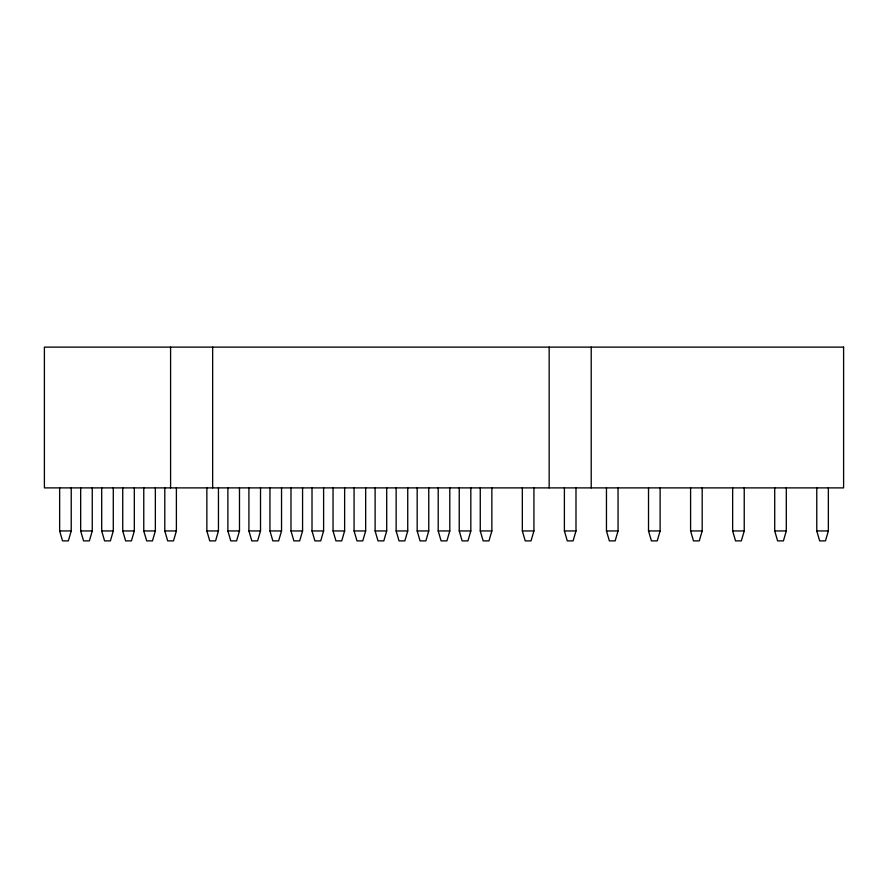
<?xml version="1.0" encoding="UTF-8"?>
<svg xmlns="http://www.w3.org/2000/svg" width="888" height="888" viewBox="0 0 888 888"><rect width="100%" height="100%" fill="white"/><g stroke="black" fill="none" stroke-linecap="round" stroke-linejoin="round"><path stroke-width="1.33" d="M71.229 487.889L71.229 530.946L68.332 540.881L62.537 540.881L59.64 530.946L59.64 487.889M92.263 487.889L92.263 530.946L89.366 540.881L83.561 540.881L80.664 530.946L80.664 487.889M113.287 487.889L113.287 530.946L110.39 540.881L104.595 540.881L101.698 530.946L101.698 487.889M134.321 487.889L134.321 530.946L131.424 540.881L125.63 540.881L122.733 530.946L122.733 487.889M155.356 487.889L155.356 530.946L152.459 540.881L146.664 540.881L143.767 530.946L143.767 487.889M176.39 487.889L176.39 530.946L173.493 540.881L167.688 540.881L164.791 530.946L164.791 487.889M218.448 487.889L218.448 530.946L215.551 540.881L209.757 540.881L206.86 530.946L206.86 487.889M239.483 487.889L239.483 530.946L236.585 540.881L230.791 540.881L227.883 530.946L227.883 487.889M260.517 487.889L260.517 530.946L257.609 540.881L251.815 540.881L248.918 530.946L248.918 487.889M281.54 487.889L281.54 530.946L278.643 540.881L272.849 540.881L269.952 530.946L269.952 487.889M302.575 487.889L302.575 530.946L299.678 540.881L293.884 540.881L290.986 530.946L290.986 487.889M323.609 487.889L323.609 530.946L320.712 540.881L314.907 540.881L312.01 530.946L312.01 487.889M344.633 487.889L344.633 530.946L341.736 540.881L335.942 540.881L333.044 530.946L333.044 487.889M365.667 487.889L365.667 530.946L362.77 540.881L356.976 540.881L354.079 530.946L354.079 487.889M386.702 487.889L386.702 530.946L383.805 540.881L378.011 540.881L375.113 530.946L375.113 487.889M407.736 487.889L407.736 530.946L404.839 540.881L399.034 540.881L396.137 530.946L396.137 487.889M428.76 487.889L428.76 530.946L425.863 540.881L420.068 540.881L417.171 530.946L417.171 487.889M449.794 487.889L449.794 530.946L446.897 540.881L441.103 540.881L438.206 530.946L438.206 487.889M470.829 487.889L470.829 530.946L467.932 540.881L462.137 540.881L459.24 530.946L459.24 487.889M491.863 487.889L491.863 530.946L488.966 540.881L483.161 540.881L480.264 530.946L480.264 487.889M533.921 487.889L533.921 530.946L531.024 540.881L525.23 540.881L522.333 530.946L522.333 487.889M575.99 487.889L575.99 530.946L573.093 540.881L567.288 540.881L564.391 530.946L564.391 487.889M618.048 487.889L618.048 530.946L615.151 540.881L609.357 540.881L606.46 530.946L606.46 487.889M660.117 487.889L660.117 530.946L657.209 540.881L651.415 540.881L648.518 530.946L648.518 487.889M702.175 487.889L702.175 530.946L699.278 540.881L693.484 540.881L690.587 530.946L690.587 487.889M744.233 487.889L744.233 530.946L741.336 540.881L735.542 540.881L732.644 530.946L732.644 487.889M786.302 487.889L786.302 530.946L783.405 540.881L777.611 540.881L774.713 530.946L774.713 487.889M828.36 487.889L828.36 530.946L825.463 540.881L819.668 540.881L816.771 530.946L816.771 487.889M59.64 530.946L71.229 530.946M80.664 530.946L92.263 530.946M101.698 530.946L113.287 530.946M122.733 530.946L134.321 530.946M143.767 530.946L155.356 530.946M164.791 530.946L176.39 530.946M206.86 530.946L218.448 530.946M227.883 530.946L239.483 530.946M248.918 530.946L260.517 530.946M269.952 530.946L281.54 530.946M290.986 530.946L302.575 530.946M312.01 530.946L323.609 530.946M333.044 530.946L344.633 530.946M354.079 530.946L365.667 530.946M375.113 530.946L386.702 530.946M396.137 530.946L407.736 530.946M417.171 530.946L428.76 530.946M438.206 530.946L449.794 530.946M459.24 530.946L470.829 530.946M480.264 530.946L491.863 530.946M522.333 530.946L533.921 530.946M564.391 530.946L575.99 530.946M606.46 530.946L618.048 530.946M648.518 530.946L660.117 530.946M690.587 530.946L702.175 530.946M732.644 530.946L744.233 530.946M774.713 530.946L786.302 530.946M816.771 530.946L828.36 530.946M591.219 347.119L591.219 487.889M549.161 347.119L549.161 487.889M212.654 347.119L212.654 487.889M170.585 347.119L170.585 487.889M843.6 347.119L44.4 347.119L44.4 487.889L843.6 487.889L843.6 347.119"/></g></svg>
